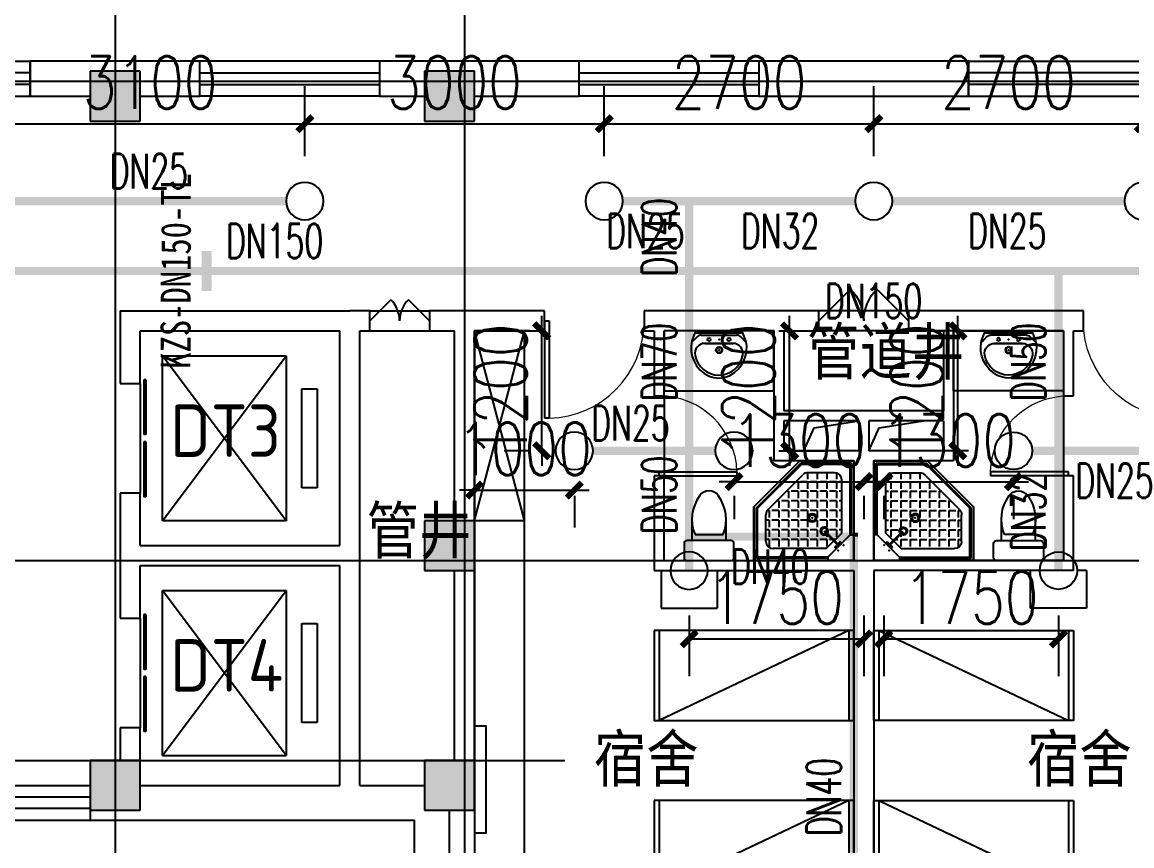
# Model space of a CAD drawing. Extents: x 0 to 2838408, y -923048 to 203859.
# Drawn here: x 2736331 to 2747448, y -684196 to -675950 of the extents above; entities that cross this region are included whole.
import ezdxf
from ezdxf.enums import TextEntityAlignment as Align

# ---------------------------------------------------------------- set-up
doc = ezdxf.new("R2010")
doc.units = 0
doc.header["$LTSCALE"] = 1000
for name, color, linetype in [('A-Fixt', 81, 'Continuous'), ('CLAYER', 7, 'Continuous'), ('COLUMN', 9, 'Continuous'), ('DIM_喷淋', 3, 'Continuous'), ('DOOR_FIRE', 4, 'Continuous'), ('DOTE', 8, 'Continuous'), ('EQUIP_喷头', 7, 'Continuous'), ('EVTR', 2, 'Continuous'), ('PIPE-喷淋', 6, 'Continuous'), ('PUB_HATCH', 8, 'Continuous'), ('PUB_TEXT', 7, 'Continuous'), ('TEXT_喷淋', 7, 'Continuous'), ('TWT_DIM', 3, 'Continuous'), ('WALL', 9, 'Continuous'), ('WINDOW', 4, 'Continuous'), ('XREF', 8, 'Continuous'), ('抗震支吊架', 2, 'Continuous'), ('洁具', 213, 'Continuous'), ('配景', 3, 'Continuous')]:
    doc.layers.add(name, color=color, linetype=linetype)
doc.styles.add('_TCH_DIM_T3', font='SIMPLEX', dxfattribs={"width": 0.75, "bigfont": 'HZTXT'})
doc.styles.add('_TWT_PIPEDN', font='SIMPLEX', dxfattribs={"width": 0.8, "height": 2.3, "bigfont": 'HZTXT'})
doc.styles.add('kzcad', font='', dxfattribs={"width": 0.8})
doc.styles.get("Standard").update_dxf_attribs({"font": 'geniso.shx', "bigfont": 'hztxt.shx'})
doc.styles.get('kzcad').set_extended_font_data('SimSun')
doc.dimstyles.new('_TWT_ARCH&&150', dxfattribs={"dimtxt": 525, "dimasz": 150, "dimexe": 375, "dimexo": 450, "dimgap": 150, "dimtad": 1, "dimdec": 0, "dimzin": 0, "dimdsep": 46, "dimtxsty": '_TCH_DIM_T3', "dimblk": 'ARCHTICK', "dimcen": 0.09, "dimclrt": 7, "dimazin": 2, "dimtfac": 1, "dimtdec": 0, "dimtix": 1, "dimtmove": 2, "dimatfit": 3, "dimfxl": 1, "dimtolj": 1, "dimtzin": 0, "dimarcsym": 0})

# ---------------------------------------------------------------- blocks, each defined once
blk = doc.blocks.new('1F平面-CAD导入_dwg_Drawing4_t3_dwg_$plan$00001613-474159-1F-927810-1F')
at = {"layer": '洁具'}
for p, q in [((-30, 250), (-170, 250)), ((-200, 170), (-430, 170)), ((-260, -140), (-260, 140)), ((-200, -170), (-200, -220)), ((-170, -250), (-30, -250))]:
    blk.add_line(p, q, dxfattribs=at)
for points in [[(-200, 220), (-200, 170), (-200, -170), (-430, -170)], [(0, -220), (0, 220)]]:
    blk.add_lwpolyline(points, dxfattribs=at)
for centre, radius, start, end in [((-170, 220), 30, 90, 180), ((-30, 220), 30, 0, 90), ((-413, -227), 398, 67.4505, 126.6381), ((-590, 0), 110, 123.4509, 236.5491), ((-413, 227), 398, 233.3619, 292.5495), ((-170, -220), 30, 180, 270), ((-30, -220), 30, 270, 0)]:
    blk.add_arc(centre, radius, start, end, dxfattribs=at)
blk = doc.blocks.new('$lvtry$00000169')
at = {"color": 0}
for p, q in [((259, -36), (259, 0)), ((259, -36), (36, -259)), ((259, -24), (976, -24)), ((259, -36), (964, -36)), ((964, -36), (976, -24)), ((964, -36), (964, -525)), ((976, -24), (976, -530)), ((276, -120), (120, -276)), ((144, -151), (291, -298)), ((151, -144), (298, -291)), ((183, -213), (205, -213)), ((220, -213), (243, -213)), ((270, -213), (270, -143)), ((270, -213), (340, -213)), ((276, -120), (808, -120)), ((366, -213), (366, -143)), ((366, -213), (436, -213)), ((462, -213), (462, -143)), ((462, -213), (532, -213)), ((558, -213), (558, -143)), ((558, -213), (628, -213)), ((655, -213), (655, -143)), ((655, -213), (725, -213)), ((751, -213), (751, -143)), ((751, -213), (821, -213)), ((847, -213), (847, -143)), ((847, -213), (880, -213)), ((880, -192), (880, -460)), ((36, -259), (0, -259)), ((24, -259), (24, -976)), ((36, -259), (36, -964)), ((120, -276), (120, -808)), ((120, -309), (147, -309)), ((173, -309), (173, -239)), ((173, -309), (243, -309)), ((270, -263), (270, -239)), ((334, -309), (340, -309)), ((366, -309), (366, -239)), ((366, -309), (436, -309)), ((462, -309), (462, -239)), ((462, -309), (532, -309)), ((558, -309), (558, -239)), ((558, -309), (628, -309)), ((655, -309), (655, -239)), ((655, -309), (725, -309)), ((751, -309), (751, -239)), ((751, -309), (821, -309)), ((847, -309), (847, -239)), ((847, -309), (880, -309)), ((120, -405), (147, -405)), ((173, -405), (173, -335)), ((173, -405), (243, -405)), ((173, -501), (173, -431)), ((270, -405), (270, -335)), ((270, -405), (340, -405)), ((270, -501), (270, -431)), ((366, -405), (366, -335)), ((366, -405), (379, -405)), ((366, -501), (366, -431)), ((462, -405), (462, -335)), ((462, -405), (532, -405)), ((462, -501), (462, -431)), ((558, -405), (558, -335)), ((558, -405), (628, -405)), ((558, -501), (558, -431)), ((655, -405), (655, -335)), ((655, -405), (725, -405)), ((655, -501), (655, -431)), ((751, -405), (751, -335)), ((751, -405), (821, -405)), ((751, -501), (751, -431)), ((847, -405), (847, -335)), ((847, -405), (880, -405)), ((847, -501), (847, -431)), ((120, -501), (147, -501)), ((173, -501), (243, -501)), ((173, -598), (173, -528)), ((270, -501), (340, -501)), ((270, -598), (270, -528)), ((366, -501), (436, -501)), ((366, -598), (366, -528)), ((462, -501), (532, -501)), ((462, -598), (462, -528)), ((859, -511), (511, -859)), ((964, -525), (525, -964)), ((976, -530), (530, -976)), ((558, -501), (628, -501)), ((558, -598), (558, -528)), ((655, -501), (725, -501)), ((655, -598), (655, -528)), ((751, -501), (821, -501)), ((751, -598), (751, -528)), ((847, -501), (867, -501)), ((964, -525), (976, -530)), ((120, -598), (147, -598)), ((173, -598), (243, -598)), ((173, -694), (173, -624)), ((270, -598), (340, -598)), ((270, -694), (270, -624)), ((366, -598), (436, -598)), ((366, -694), (366, -624)), ((462, -598), (532, -598)), ((462, -694), (462, -624)), ((558, -598), (628, -598)), ((558, -694), (558, -624)), ((655, -598), (725, -598)), ((655, -694), (655, -624)), ((751, -598), (773, -598)), ((120, -694), (147, -694)), ((173, -694), (243, -694)), ((173, -790), (173, -720)), ((270, -694), (340, -694)), ((270, -790), (270, -720)), ((366, -694), (436, -694)), ((366, -790), (366, -720)), ((462, -694), (532, -694)), ((462, -790), (462, -720)), ((558, -694), (628, -694)), ((558, -790), (558, -720)), ((655, -694), (676, -694)), ((120, -790), (147, -790)), ((173, -790), (243, -790)), ((173, -878), (173, -816)), ((192, -880), (460, -880)), ((270, -790), (340, -790)), ((270, -880), (270, -816)), ((366, -790), (436, -790)), ((366, -880), (366, -816)), ((462, -790), (532, -790)), ((462, -880), (462, -816)), ((558, -790), (580, -790)), ((36, -964), (24, -976)), ((24, -976), (530, -976)), ((36, -964), (525, -964)), ((525, -964), (530, -976))]:
    blk.add_line(p, q, dxfattribs=at)
blk.add_lwpolyline([(0, 0), (0, -1000), (540, -1000), (1000, -540), (1000, 0)], close=True)
for points in [[(0, 0), (0, -1000)], [(0, 0), (1000, 0)], [(1000, 0), (1000, -540)], [(136, -190), (148, -178), (132, -162), (121, -174)], [(190, -136), (178, -148), (162, -132), (174, -121)], [(1000, -540), (540, -1000)], [(0, -1000), (540, -1000)]]:
    blk.add_lwpolyline(points, close=True, dxfattribs=at)
for radius in [43.8, 31.1]:
    blk.add_circle((416, -428), radius, dxfattribs=at)
for centre, radius, start, end in [((808, -192), 72, 0, 90), ((296, -296), 40.6, 142.583, 128.4197), ((296, -296), 28.6, 145.828, 125.6599), ((808, -460), 72, 315, 0), ((192, -808), 72, 180, 270), ((460, -808), 72, 270, 315)]:
    blk.add_arc(centre, radius, start, end, dxfattribs=at)
for p in [(156, -102, 0), (103, -156, 0), (416, -428, 0)]:
    blk.add_point(p, dxfattribs=at)
blk = doc.blocks.new('$lvtry$00000178')
at = {"color": 0}
for p, q in [((-238, 0), (238, 0)), ((-214, -36), (-272, -91)), ((-180, -23), (180, -23)), ((-142, -105), (140, -105)), ((140, -105), (-142, -105)), ((216, -37), (268, -91))]:
    blk.add_line(p, q, dxfattribs=at)
blk.add_lwpolyline([(-104, -430, 0.224698), (110, -425, 0.348046), (269, -79), (239, 0), (-241, 0), (-271, -79, 0.356844)], format="xyb", close=True, dxfattribs=at)
for centre, radius in [((-100, -65), 16.3), ((100, -65), 16.3), ((1, -172), 31.6)]:
    blk.add_circle(centre, radius, dxfattribs=at)
at = {"color": 0, "lineweight": 13}
blk.add_circle((1, -172), 23, dxfattribs=at)
at = {"color": 0}
for centre, radius, start, end in [((-142, -205), 100, 90, 190.5602), ((-180, -73), 50, 90, 133.181), ((140, -205), 100, 349.4398, 90), ((180, -73), 50, 44.5607, 90), ((-1, -179), 243, 190.5602, 349.4398)]:
    blk.add_arc(centre, radius, start, end, dxfattribs=at)
for p in [(0, -65), (1, -172)]:
    blk.add_point(p, dxfattribs=at)
blk = doc.blocks.new('A$C70365C93')
at = {"layer": '洁具'}
blk.add_lwpolyline([(-1900, 2300), (-1900, 1700), (-800, 1700), (-800, 2300)], close=True, dxfattribs=at)
blk.add_blockref('$lvtry$00000178', (-1350, 2280), dxfattribs=at)
at = {"layer": '洁具', "rotation": 180}
blk.add_blockref('$lvtry$00000169', (0, 0), dxfattribs=at)
at = {"layer": '洁具', "extrusion": (0, 0, -1), "xscale": -1, "zscale": -1, "rotation": 90}
blk.add_blockref('1F平面-CAD导入_dwg_Drawing4_t3_dwg_$plan$00001613-474159-1F-927810-1F', (1450, 0), dxfattribs=at)
blk = doc.blocks.new('单人床')
at = {"layer": 'A-Fixt'}
for p, q in [((47774, 13973), (48674, 13973)), ((47774, 12073), (48674, 13973)), ((47774, 12073), (48674, 12073))]:
    blk.add_line(p, q, dxfattribs=at)
blk.add_lwpolyline([(47774, 14023), (48674, 14023), (48674, 12023), (47774, 12023), (47774, 14023)], dxfattribs=at)
blk = doc.blocks.new('CH_AP01')
for p, q in [((-311, 17), (-275, 0)), ((-275, 0), (275, 0)), ((275, 0), (311, 17))]:
    blk.add_line(p, q)
for centre, radius, start, end in [((-307, 555), 37.8, 100.1859, 202.8359), ((0, -579), 1213, 74.7104, 105.2896), ((0, -579), 1173, 75.0287, 104.9713), ((0, -1278), 1857, 80.611, 99.389), ((307, 555), 37.8, 337.1641, 79.8141), ((-1658, 202), 1360, 352.1659, 14.4283), ((-824, 250), 563, 335.5038, 31.0903), ((-824, 250), 603, 335.5038, 30.2691), ((0, -579), 1093, 75.8767, 104.1233), ((824, 250), 603, 149.7309, 204.4962), ((824, 250), 563, 148.9097, 204.4962), ((1658, 202), 1360, 165.5717, 187.8341)]:
    blk.add_arc(centre, radius, start, end)
blk = doc.blocks.new('A$C61295E98')
at = {"color": 3}
for p, q in [((544, 598), (0, 598)), ((0, 598), (0, 0)), ((161, 598), (161, 0)), ((170, 0), (170, 598)), ((603, 572), (603, 26)), ((624, 518), (624, 80)), ((544, 0), (0, 0))]:
    blk.add_line(p, q, dxfattribs=at)
for points in [[(82, 540), (75, 540), (75, 577), (82, 577)], [(82, 453), (75, 453), (75, 490), (82, 490)], [(82, 353), (75, 353), (75, 389), (82, 389)]]:
    blk.add_lwpolyline(points, close=True, dxfattribs=at)
for centre in [(74, 250), (74, 164), (74, 71)]:
    blk.add_circle(centre, 15.7, dxfattribs=at)
for centre, start, end in [((544, 518), 360, 90), ((544, 80), 270, 0)]:
    blk.add_arc(centre, 80, start, end, dxfattribs=at)
blk = doc.blocks.new('宿舍')
at = {"layer": 'A-Fixt'}
for p, q in [((47854, 13802), (48354, 15702)), ((48354, 13802), (47854, 15702)), ((47854, 13802), (48354, 13802))]:
    blk.add_line(p, q, dxfattribs=at)
for points in [[(47854, 8602), (48354, 8602), (48354, 15702), (47854, 15702)], [(47854, 10676), (47970, 10676), (47970, 11743), (47854, 11743)]]:
    blk.add_lwpolyline(points, close=True, dxfattribs=at)
at = {"xscale": -1, "rotation": 90}
for p in [(63677, 60475), (63677, 58775)]:
    blk.add_blockref('单人床', p, dxfattribs=at)
at = {"layer": 'A-Fixt', "xscale": -1, "rotation": 180}
for p in [(50002, 9140), (51117, 9140)]:
    blk.add_blockref('CH_AP01', p, dxfattribs=at)
at = {"layer": '配景', "color": 252}
blk.add_blockref('A$C61295E98', (47854, 7097), dxfattribs=at)
blk = doc.blocks.new('$WINLIB2D$00000001')
at = {"color": 0}
for points in [[(-0.5, 0.5), (-0.5, -0.5)], [(-0.5, 0.5), (0.5, 0.5)], [(0.5, -0.5), (0.5, 0.5)], [(0.5, 0.1667), (-0.5, 0.1667)], [(0.5, -0.1667), (-0.5, -0.1667)], [(-0.5, -0.5), (0.5, -0.5)]]:
    blk.add_lwpolyline(points, dxfattribs=at)
blk = doc.blocks.new('$DorLib2D$00000116')
at = {"color": 0}
for p, q in [((-0.5, 0), (-0.146, 0.354)), ((0.5, 0), (0.146, 0.354))]:
    blk.add_line(p, q, dxfattribs=at)
for centre, start, end in [((-0.5, 0), 0, 45), ((0.5, 0), 135, 180)]:
    blk.add_arc(centre, 0.5, start, end, dxfattribs=at)
blk = doc.blocks.new('$DORLIB2D$00000127')
at = {"color": 0}
for points in [[(-0.533, 0.795), (-0.533, 0.69)], [(-0.033, 0.795), (-0.533, 0.795)], [(-0.033, 0.795), (-0.033, 0.69)], [(0.533, 0.795), (0.033, 0.795)], [(0.033, 0.795), (0.033, 0.69)], [(0.533, 0.795), (0.533, 0.69)], [(-0.033, 0.69), (-0.533, 0.69)], [(0.533, 0.69), (0.033, 0.69)], [(0.5, 0.5), (-0.5, 0.5)]]:
    blk.add_lwpolyline(points, dxfattribs=at)
blk = doc.blocks.new('$DorLib2D$00000001')
for p, q in [((0.45, 0.975), (0.5, 0.975)), ((0.45, 0), (0.45, 0.975)), ((0.5, 0), (0.5, 0.975)), ((0.5, 0), (0.45, 0))]:
    blk.add_line(p, q)
at = {"lineweight": 13}
blk.add_arc((0.475, 0), 0.975, 91.4693, 180, dxfattribs=at)
blk = doc.blocks.new('4F1')
at = {"layer": 'PUB_HATCH'}
for points in [[(2401466.7, -676441.3), (2400966.7, -676441.3), (2400966.7, -676941.3), (2401466.7, -676941.3)], [(2404816.7, -676441.3), (2404316.7, -676441.3), (2404316.7, -676941.3), (2404816.7, -676941.3)], [(2404816.7, -680941.3), (2404316.7, -680941.3), (2404316.7, -681441.3), (2404816.7, -681441.3)], [(2401466.7, -683341.3), (2400966.7, -683341.3), (2400966.7, -683841.3), (2401466.7, -683841.3)], [(2404816.7, -683341.3), (2404316.7, -683341.3), (2404316.7, -683841.3), (2404816.7, -683841.3)]]:
    blk.add_hatch(color=256, dxfattribs=at).paths.add_polyline_path(points)
for points in [[(2408116.7, -680241.3), (2408220.3, -680011), (2408666.7, -679941.3)], [(2408766.7, -680241.3), (2408870.3, -680011), (2409316.7, -679941.3)]]:
    blk.add_lwpolyline(points)
at = {"layer": 'COLUMN'}
for p, q in [((2401466.7, -676441.3), (2400966.7, -676441.3)), ((2400966.7, -676441.3), (2400966.7, -676941.3)), ((2401466.7, -676941.3), (2401466.7, -676441.3)), ((2404816.7, -676441.3), (2404316.7, -676441.3)), ((2404316.7, -676441.3), (2404316.7, -676941.3)), ((2404816.7, -676941.3), (2404816.7, -676441.3)), ((2400966.7, -676941.3), (2401466.7, -676941.3)), ((2404316.7, -676941.3), (2404816.7, -676941.3)), ((2404816.7, -680941.3), (2404316.7, -680941.3)), ((2404316.7, -680941.3), (2404316.7, -681441.3)), ((2404816.7, -681441.3), (2404816.7, -680941.3)), ((2404316.7, -681441.3), (2404816.7, -681441.3)), ((2401466.7, -683341.3), (2400966.7, -683341.3)), ((2400966.7, -683341.3), (2400966.7, -683841.3)), ((2401466.7, -683841.3), (2401466.7, -683341.3)), ((2404816.7, -683341.3), (2404316.7, -683341.3)), ((2404316.7, -683341.3), (2404316.7, -683841.3)), ((2404816.7, -683841.3), (2404816.7, -683341.3)), ((2400966.7, -683841.3), (2401466.7, -683841.3)), ((2404316.7, -683841.3), (2404816.7, -683841.3))]:
    blk.add_line(p, q, dxfattribs=at)
at = {"layer": 'DOOR_FIRE'}
for p, q in [((2403766.7, -678841.3), (2404366.7, -678841.3)), ((2409166.7, -678841.3), (2408266.7, -678841.3)), ((2403766.7, -679041.3), (2404366.7, -679041.3)), ((2409166.7, -679041.3), (2408266.7, -679041.3))]:
    blk.add_line(p, q, dxfattribs=at)
at = {"layer": 'DOTE'}
for p, q in [((2401216.7, -606941.3), (2401216.7, -690141.3)), ((2404716.7, -606941.3), (2404716.7, -690141.3)), ((2343216.7, -676541.3), (2453916.7, -676541.3)), ((2343216.7, -681341.3), (2453916.7, -681341.3)), ((2392758.5, -683341.3), (2405723.1, -683341.3))]:
    blk.add_line(p, q, dxfattribs=at)
at = {"layer": 'EVTR'}
for p, q in [((2401691.7, -680941.3), (2401691.7, -679291.3)), ((2401691.7, -679291.3), (2402931.7, -679291.3)), ((2402931.7, -680941.3), (2401691.7, -679291.3)), ((2401691.7, -680941.3), (2402931.7, -679291.3)), ((2402931.7, -679291.3), (2402931.7, -680941.3)), ((2403086.7, -680611.3), (2403086.7, -679621.3)), ((2403086.7, -679621.3), (2403241.7, -679621.3)), ((2403241.7, -679621.3), (2403241.7, -680611.3)), ((2403241.7, -680611.3), (2403086.7, -680611.3)), ((2402931.7, -680941.3), (2401691.7, -680941.3)), ((2401691.7, -683291.3), (2401691.7, -681641.3)), ((2401691.7, -681641.3), (2402931.7, -681641.3)), ((2402931.7, -683291.3), (2401691.7, -681641.3)), ((2401691.7, -683291.3), (2402931.7, -681641.3)), ((2402931.7, -681641.3), (2402931.7, -683291.3)), ((2403086.7, -682961.3), (2403086.7, -681971.3)), ((2403086.7, -681971.3), (2403241.7, -681971.3)), ((2403241.7, -681971.3), (2403241.7, -682961.3)), ((2403241.7, -682961.3), (2403086.7, -682961.3)), ((2401691.7, -683291.3), (2402931.7, -683291.3))]:
    blk.add_line(p, q, dxfattribs=at)
at = {"layer": 'WALL'}
for p, q in [((2401216.7, -676341.3), (2400366.7, -676341.3)), ((2400366.7, -676341.3), (2400366.7, -676691.3)), ((2402066.7, -676341.3), (2401216.7, -676341.3)), ((2402066.7, -676691.3), (2402066.7, -676341.3)), ((2404566.7, -676341.3), (2403866.7, -676341.3)), ((2403866.7, -676341.3), (2403866.7, -676691.3)), ((2405866.7, -676341.3), (2404566.7, -676341.3)), ((2405866.7, -676691.3), (2405866.7, -676341.3)), ((2409766.7, -676341.3), (2407666.7, -676341.3)), ((2407666.7, -676341.3), (2407666.7, -676691.3)), ((2409766.7, -676691.3), (2409766.7, -676341.3)), ((2400366.7, -676691.3), (2400966.7, -676691.3)), ((2401466.7, -676691.3), (2402066.7, -676691.3)), ((2403866.7, -676691.3), (2404316.7, -676691.3)), ((2404816.7, -676691.3), (2405866.7, -676691.3)), ((2407666.7, -676691.3), (2409766.7, -676691.3)), ((2401266.7, -678841.3), (2401266.7, -679566.3)), ((2401266.7, -678841.3), (2403566.7, -678841.3)), ((2403766.7, -678841.3), (2403566.7, -678841.3)), ((2403766.7, -679041.3), (2403766.7, -678841.3)), ((2404716.7, -678841.3), (2404366.7, -678841.3)), ((2404366.7, -678841.3), (2404366.7, -679041.3)), ((2405516.7, -678841.3), (2404716.7, -678841.3)), ((2405516.7, -679041.3), (2405516.7, -678841.3)), ((2406616.7, -678841.3), (2406516.7, -678841.3)), ((2406516.7, -678841.3), (2406516.7, -679041.3)), ((2407816.7, -678841.3), (2406616.7, -678841.3)), ((2408266.7, -678841.3), (2407816.7, -678841.3)), ((2408266.7, -679041.3), (2408266.7, -678841.3)), ((2409616.7, -678841.3), (2409166.7, -678841.3)), ((2409166.7, -678841.3), (2409166.7, -679041.3)), ((2410816.7, -678841.3), (2409616.7, -678841.3)), ((2410916.7, -678841.3), (2410816.7, -678841.3)), ((2410916.7, -679041.3), (2410916.7, -678841.3)), ((2401466.7, -679566.3), (2401466.7, -679041.3)), ((2401466.7, -679041.3), (2403466.7, -679041.3)), ((2403466.7, -681191.3), (2403466.7, -679041.3)), ((2403666.7, -679041.3), (2403766.7, -679041.3)), ((2403666.7, -681291.3), (2403666.7, -679041.3)), ((2404366.7, -679041.3), (2404616.7, -679041.3)), ((2404616.7, -680941.3), (2404616.7, -679041.3)), ((2404816.7, -680941.3), (2404816.7, -679041.3)), ((2404816.7, -679041.3), (2405516.7, -679041.3)), ((2406516.7, -679041.3), (2406616.7, -679041.3)), ((2406616.7, -679041.3), (2406616.7, -679691.3)), ((2407816.7, -679041.3), (2406716.7, -679041.3)), ((2406716.7, -679691.3), (2406716.7, -679041.3)), ((2407816.7, -679041.3), (2407816.7, -679841.3)), ((2407916.7, -679041.3), (2408266.7, -679041.3)), ((2407916.7, -679041.3), (2407916.7, -679841.3)), ((2409166.7, -679041.3), (2409516.7, -679041.3)), ((2409516.7, -679041.3), (2409516.7, -679841.3)), ((2410716.7, -679041.3), (2409616.7, -679041.3)), ((2409616.7, -679041.3), (2409616.7, -679841.3)), ((2410716.7, -679041.3), (2410716.7, -679691.3)), ((2410816.7, -679691.3), (2410816.7, -679041.3)), ((2410816.7, -679041.3), (2410916.7, -679041.3)), ((2401266.7, -679566.3), (2401466.7, -679566.3)), ((2406616.7, -679691.3), (2406716.7, -679691.3)), ((2410716.7, -679691.3), (2410816.7, -679691.3)), ((2407816.7, -679841.3), (2407816.7, -680341.3)), ((2408716.7, -679841.3), (2407916.7, -679841.3)), ((2409516.7, -679841.3), (2408716.7, -679841.3)), ((2409616.7, -679841.3), (2409616.7, -680341.3)), ((2408666.7, -679941.3), (2407916.7, -679941.3)), ((2407916.7, -679941.3), (2407916.7, -680241.3)), ((2408666.7, -679941.3), (2408666.7, -680241.3)), ((2409516.7, -679941.3), (2408766.7, -679941.3)), ((2408766.7, -679941.3), (2408766.7, -680241.3)), ((2409516.7, -679941.3), (2409516.7, -680241.3)), ((2408616.7, -680341.3), (2407816.7, -680341.3)), ((2408666.7, -680241.3), (2407916.7, -680241.3)), ((2408616.7, -680341.3), (2408616.7, -681341.3)), ((2409516.7, -680241.3), (2408766.7, -680241.3)), ((2408816.7, -680341.3), (2408816.7, -681341.3)), ((2409616.7, -680341.3), (2408816.7, -680341.3)), ((2406716.7, -680491.3), (2406616.7, -680491.3)), ((2406616.7, -680491.3), (2406616.7, -681441.3)), ((2406716.7, -681341.3), (2406716.7, -680491.3)), ((2410816.7, -680491.3), (2410716.7, -680491.3)), ((2410716.7, -680491.3), (2410716.7, -681341.3)), ((2410816.7, -681441.3), (2410816.7, -680491.3)), ((2401466.7, -680666.3), (2401266.7, -680666.3)), ((2401266.7, -680666.3), (2401266.7, -681291.3)), ((2401466.7, -681191.3), (2401466.7, -680666.3)), ((2401466.7, -681191.3), (2403466.7, -681191.3)), ((2401266.7, -681291.3), (2401266.7, -681916.3)), ((2403666.7, -683591.3), (2403666.7, -681291.3)), ((2406716.7, -681341.3), (2408616.7, -681341.3)), ((2410716.7, -681341.3), (2408816.7, -681341.3)), ((2401466.7, -681391.3), (2403466.7, -681391.3)), ((2401466.7, -681916.3), (2401466.7, -681391.3)), ((2403466.7, -683591.3), (2403466.7, -681391.3)), ((2404616.7, -683341.3), (2404616.7, -681441.3)), ((2404816.7, -683341.3), (2404816.7, -681441.3)), ((2406616.7, -681441.3), (2408616.7, -681441.3)), ((2408616.7, -681441.3), (2408616.7, -686391.3)), ((2410816.7, -681441.3), (2408816.7, -681441.3)), ((2408816.7, -681441.3), (2408816.7, -686391.3)), ((2401266.7, -681916.3), (2401466.7, -681916.3)), ((2401466.7, -683016.3), (2401266.7, -683016.3)), ((2401266.7, -683016.3), (2401266.7, -683341.3)), ((2401466.7, -683341.3), (2401466.7, -683016.3)), ((2401466.7, -683591.3), (2403466.7, -683591.3)), ((2403666.7, -683591.3), (2404316.7, -683591.3)), ((2400966.7, -683841.3), (2400966.7, -683941.3)), ((2404566.7, -686391.3), (2404566.7, -683841.3)), ((2400966.7, -683941.3), (2401216.7, -683941.3)), ((2401216.7, -683941.3), (2403566.7, -683941.3)), ((2403566.7, -683941.3), (2404216.7, -683941.3)), ((2404216.7, -686391.3), (2404216.7, -683941.3))]:
    blk.add_line(p, q, dxfattribs=at)
at = {"layer": 'WINDOW'}
for p, q in [((2406716.7, -679691.3), (2406716.7, -680491.3)), ((2410716.7, -679691.3), (2410716.7, -680491.3))]:
    blk.add_line(p, q, dxfattribs=at)
for name, p in [('宿舍', (2356962.9, -694743)), ('A$C70365C93', (2408616.7, -681341.3))]:
    blk.add_blockref(name, p)
at = {"xscale": -1, "rotation": 359.9999999999999}
for name, p in [('A$C70365C93', (2408816.7, -681341.3)), ('宿舍', (2460470.6, -694743))]:
    blk.add_blockref(name, p, dxfattribs=at)
at = {"layer": 'DOOR_FIRE', "xscale": 900, "yscale": -900, "zscale": 200, "rotation": 179.9999999994664}
blk.add_blockref('$DorLib2D$00000116', (2408716.7, -678941.3), dxfattribs=at)
at = {"layer": 'DOOR_FIRE', "xscale": 600, "yscale": 600, "zscale": 200}
blk.add_blockref('$DorLib2D$00000116', (2404066.7, -678941.3), dxfattribs=at)
at = {"layer": 'WINDOW'}
for name, p, xscale, yscale, zscale in [('$WINLIB2D$00000001', (2399466.7, -676516.3), 1800, 350, 1800), ('$WINLIB2D$00000001', (2402966.7, -676516.3), -1800, 350, -1800), ('$WINLIB2D$00000001', (2406766.7, -676516.3), -1800, 350, -1800), ('$WINLIB2D$00000001', (2410666.7, -676516.3), 1800, 350, 1800), ('$DorLib2D$00000001', (2406016.7, -678941.3), -1000, -1000, -1000), ('$DorLib2D$00000001', (2411416.7, -678941.3), 1000, -1000, 1000), ('$WINLIB2D$00000001', (2397479.2, -683766.3), 6975, -350, 6975)]:
    blk.add_blockref(name, p, dxfattribs=dict(at, xscale=xscale, yscale=yscale, zscale=zscale))
for name, p, xscale, yscale, zscale, rotation in [('$DORLIB2D$00000127', (2401366.7, -680116.3), 1100, -200, 1100, 90), ('$DorLib2D$00000001', (2406666.7, -680091.3), 800, 800, 800, 269.9999999994664), ('$DorLib2D$00000001', (2410766.7, -680091.3), 800, -800, 800, 269.9999999994664), ('$DORLIB2D$00000127', (2401366.7, -682466.3), 1100, -200, 1100, 90)]:
    blk.add_blockref(name, p, dxfattribs=dict(at, xscale=xscale, yscale=yscale, zscale=zscale, rotation=rotation))
at = {"layer": 'CLAYER'}
for s, p in [('管道井', (2408149.1, -679528.3)), ('管井', (2403736.7, -681319.4))]:
    blk.add_text(s, height=525, dxfattribs=at).set_placement(p)
at = {"layer": 'PUB_TEXT'}
for s, p in [('DT3', (2401767.8, -680302.4)), ('DT4', (2401767.8, -682652.4)), ('宿舍', (2406011.9, -683605.1)), ('宿舍', (2410351.3, -683605.1))]:
    blk.add_text(s, height=525, dxfattribs=at).set_placement(p)
blk = doc.blocks.new('_ArchTick')
at = {"color": 0, "linetype": 'ByBlock', "const_width": 0.4}
blk.add_lwpolyline([(-0.5, -0.5), (0.5, 0.5)], dxfattribs=at)
blk = doc.blocks.new('*D2671')
at = {"layer": 'Defpoints', "color": 0, "linetype": 'ByBlock', "transparency": 16777216}
for p in [(2744963, -680241), (2746263, -680241), (2746263, -680551)]:
    blk.add_point(p, dxfattribs=at)
at = {"layer": 'TWT_DIM', "color": 0, "linetype": 'ByBlock', "lineweight": -2, "transparency": 16777216}
for p, q in [((2744963, -680551), (2744813, -680551)), ((2744963, -680551), (2746263, -680551)), ((2746263, -680551), (2746413, -680551)), ((2744963, -680691), (2744963, -680926)), ((2746263, -680691), (2746263, -680926))]:
    blk.add_line(p, q, dxfattribs=at)
at = {"layer": 'TWT_DIM', "color": 0, "linetype": 'ByBlock', "lineweight": -2, "transparency": 16777216, "xscale": 150, "yscale": 150, "zscale": 150}
blk.add_blockref('_ArchTick', (2744963, -680551), dxfattribs=at)
at = {"layer": 'TWT_DIM', "color": 0, "linetype": 'ByBlock', "lineweight": -2, "transparency": 16777216, "xscale": 150, "yscale": 150, "zscale": 150, "rotation": 180}
blk.add_blockref('_ArchTick', (2746263, -680551), dxfattribs=at)
at = {"layer": 'TWT_DIM', "color": 7, "linetype": 'ByBlock', "transparency": 16777216, "insert": (2745613, -680139), "char_height": 525, "attachment_point": 5, "style": '_TCH_DIM_T3'}
blk.add_mtext('\\A1;1300', dxfattribs=at)
blk = doc.blocks.new('*D2672')
at = {"layer": 'Defpoints', "color": 0, "linetype": 'ByBlock', "transparency": 16777216}
for p in [(2743463, -680241), (2744763, -680241), (2744763, -680551)]:
    blk.add_point(p, dxfattribs=at)
at = {"layer": 'TWT_DIM', "color": 0, "linetype": 'ByBlock', "lineweight": -2, "transparency": 16777216}
for p, q in [((2743463, -680551), (2743313, -680551)), ((2743463, -680551), (2744763, -680551)), ((2744763, -680551), (2744913, -680551)), ((2743463, -680691), (2743463, -680926)), ((2744763, -680691), (2744763, -680926))]:
    blk.add_line(p, q, dxfattribs=at)
at = {"layer": 'TWT_DIM', "color": 0, "linetype": 'ByBlock', "lineweight": -2, "transparency": 16777216, "xscale": 150, "yscale": 150, "zscale": 150}
blk.add_blockref('_ArchTick', (2743463, -680551), dxfattribs=at)
at = {"layer": 'TWT_DIM', "color": 0, "linetype": 'ByBlock', "lineweight": -2, "transparency": 16777216, "xscale": 150, "yscale": 150, "zscale": 150, "rotation": 180}
blk.add_blockref('_ArchTick', (2744763, -680551), dxfattribs=at)
at = {"layer": 'TWT_DIM', "color": 7, "linetype": 'ByBlock', "transparency": 16777216, "insert": (2744113, -680139), "char_height": 525, "attachment_point": 5, "style": '_TCH_DIM_T3'}
blk.add_mtext('\\A1;1300', dxfattribs=at)
blk = doc.blocks.new('*D2675')
at = {"layer": 'Defpoints', "color": 0, "linetype": 'ByBlock', "transparency": 16777216}
for p in [(2744963, -681441), (2746713, -681441), (2746713, -682124)]:
    blk.add_point(p, dxfattribs=at)
at = {"layer": 'TWT_DIM', "color": 0, "linetype": 'ByBlock', "lineweight": -2, "transparency": 16777216}
for p, q in [((2744963, -681891), (2744963, -682499)), ((2746713, -681891), (2746713, -682499)), ((2744963, -682124), (2746713, -682124))]:
    blk.add_line(p, q, dxfattribs=at)
at = {"layer": 'TWT_DIM', "color": 0, "linetype": 'ByBlock', "lineweight": -2, "transparency": 16777216, "xscale": 150, "yscale": 150, "zscale": 150, "rotation": 180}
blk.add_blockref('_ArchTick', (2744963, -682124), dxfattribs=at)
at = {"layer": 'TWT_DIM', "color": 0, "linetype": 'ByBlock', "lineweight": -2, "transparency": 16777216, "xscale": 150, "yscale": 150, "zscale": 150}
blk.add_blockref('_ArchTick', (2746713, -682124), dxfattribs=at)
at = {"layer": 'TWT_DIM', "color": 7, "linetype": 'ByBlock', "transparency": 16777216, "insert": (2745838, -681711), "char_height": 525, "attachment_point": 5, "style": '_TCH_DIM_T3'}
blk.add_mtext('\\A1;1750', dxfattribs=at)
blk = doc.blocks.new('*D2677')
at = {"layer": 'Defpoints', "color": 0, "linetype": 'ByBlock', "transparency": 16777216}
for p in [(2745705, -679041), (2746263, -679041), (2746263, -680241)]:
    blk.add_point(p, dxfattribs=at)
at = {"layer": 'TWT_DIM', "color": 0, "linetype": 'ByBlock', "lineweight": -2, "transparency": 16777216}
for p, q in [((2745705, -679041), (2745705, -678891)), ((2745813, -679041), (2745330, -679041)), ((2745705, -680241), (2745705, -679041)), ((2745813, -680241), (2745330, -680241)), ((2745705, -680241), (2745705, -680391))]:
    blk.add_line(p, q, dxfattribs=at)
at = {"layer": 'TWT_DIM', "color": 0, "linetype": 'ByBlock', "lineweight": -2, "transparency": 16777216, "xscale": 150, "yscale": 150, "zscale": 150}
for p, rotation in [((2745705, -679041), 270), ((2745705, -680241), 90)]:
    blk.add_blockref('_ArchTick', p, dxfattribs=dict(at, rotation=rotation))
at = {"layer": 'TWT_DIM', "color": 7, "linetype": 'ByBlock', "transparency": 16777216, "insert": (2745292, -679641), "char_height": 525, "attachment_point": 5, "rotation": 90, "style": '_TCH_DIM_T3'}
blk.add_mtext('\\A1;1200', dxfattribs=at)
blk = doc.blocks.new('*D2679')
at = {"layer": 'Defpoints', "color": 0, "linetype": 'ByBlock', "transparency": 16777216}
for p in [(2743013, -681441), (2744763, -681441), (2744763, -682124)]:
    blk.add_point(p, dxfattribs=at)
at = {"layer": 'TWT_DIM', "color": 0, "linetype": 'ByBlock', "lineweight": -2, "transparency": 16777216}
for p, q in [((2743013, -681891), (2743013, -682499)), ((2744763, -681891), (2744763, -682499)), ((2743013, -682124), (2744763, -682124))]:
    blk.add_line(p, q, dxfattribs=at)
at = {"layer": 'TWT_DIM', "color": 0, "linetype": 'ByBlock', "lineweight": -2, "transparency": 16777216, "xscale": 150, "yscale": 150, "zscale": 150, "rotation": 180}
blk.add_blockref('_ArchTick', (2743013, -682124), dxfattribs=at)
at = {"layer": 'TWT_DIM', "color": 0, "linetype": 'ByBlock', "lineweight": -2, "transparency": 16777216, "xscale": 150, "yscale": 150, "zscale": 150}
blk.add_blockref('_ArchTick', (2744763, -682124), dxfattribs=at)
at = {"layer": 'TWT_DIM', "color": 7, "linetype": 'ByBlock', "transparency": 16777216, "insert": (2743888, -681711), "char_height": 525, "attachment_point": 5, "style": '_TCH_DIM_T3'}
blk.add_mtext('\\A1;1750', dxfattribs=at)
blk = doc.blocks.new('*D2680')
at = {"layer": 'Defpoints', "color": 0, "linetype": 'ByBlock', "transparency": 16777216}
for p in [(2740863, -680241), (2741863, -680241), (2741863, -680635)]:
    blk.add_point(p, dxfattribs=at)
at = {"layer": 'TWT_DIM', "color": 0, "linetype": 'ByBlock', "lineweight": -2, "transparency": 16777216}
for p, q in [((2740863, -680635), (2740713, -680635)), ((2740863, -680635), (2741863, -680635)), ((2741863, -680635), (2742013, -680635)), ((2740863, -680691), (2740863, -681010)), ((2741863, -680691), (2741863, -681010))]:
    blk.add_line(p, q, dxfattribs=at)
at = {"layer": 'TWT_DIM', "color": 0, "linetype": 'ByBlock', "lineweight": -2, "transparency": 16777216, "xscale": 150, "yscale": 150, "zscale": 150}
blk.add_blockref('_ArchTick', (2740863, -680635), dxfattribs=at)
at = {"layer": 'TWT_DIM', "color": 0, "linetype": 'ByBlock', "lineweight": -2, "transparency": 16777216, "xscale": 150, "yscale": 150, "zscale": 150, "rotation": 180}
blk.add_blockref('_ArchTick', (2741863, -680635), dxfattribs=at)
at = {"layer": 'TWT_DIM', "color": 7, "linetype": 'ByBlock', "transparency": 16777216, "insert": (2741363, -680222), "char_height": 525, "attachment_point": 5, "style": '_TCH_DIM_T3'}
blk.add_mtext('\\A1;1000', dxfattribs=at)
blk = doc.blocks.new('*D2681')
at = {"layer": 'Defpoints', "color": 0, "linetype": 'ByBlock', "transparency": 16777216}
for p in [(2743463, -679041), (2744020, -679041), (2743463, -680241)]:
    blk.add_point(p, dxfattribs=at)
at = {"layer": 'TWT_DIM', "color": 0, "linetype": 'ByBlock', "lineweight": -2, "transparency": 16777216}
for p, q in [((2744020, -679041), (2744020, -678891)), ((2743913, -679041), (2744395, -679041)), ((2744020, -680241), (2744020, -679041)), ((2743913, -680241), (2744395, -680241)), ((2744020, -680241), (2744020, -680391))]:
    blk.add_line(p, q, dxfattribs=at)
at = {"layer": 'TWT_DIM', "color": 0, "linetype": 'ByBlock', "lineweight": -2, "transparency": 16777216, "xscale": 150, "yscale": 150, "zscale": 150}
for p, rotation in [((2744020, -679041), 270), ((2744020, -680241), 90)]:
    blk.add_blockref('_ArchTick', p, dxfattribs=dict(at, rotation=rotation))
at = {"layer": 'TWT_DIM', "color": 7, "linetype": 'ByBlock', "transparency": 16777216, "insert": (2743608, -679641), "char_height": 525, "attachment_point": 5, "rotation": 90, "style": '_TCH_DIM_T3'}
blk.add_mtext('\\A1;1200', dxfattribs=at)
blk = doc.blocks.new('*D2682')
at = {"layer": 'Defpoints', "color": 0, "linetype": 'ByBlock', "transparency": 16777216}
for p in [(2741536, -679041), (2741863, -679041), (2741863, -680241)]:
    blk.add_point(p, dxfattribs=at)
at = {"layer": 'TWT_DIM', "color": 0, "linetype": 'ByBlock', "lineweight": -2, "transparency": 16777216}
for p, q in [((2741536, -679041), (2741536, -678891)), ((2741413, -679041), (2741161, -679041)), ((2741536, -680241), (2741536, -679041)), ((2741413, -680241), (2741161, -680241)), ((2741536, -680241), (2741536, -680391))]:
    blk.add_line(p, q, dxfattribs=at)
at = {"layer": 'TWT_DIM', "color": 0, "linetype": 'ByBlock', "lineweight": -2, "transparency": 16777216, "xscale": 150, "yscale": 150, "zscale": 150}
for p, rotation in [((2741536, -679041), 270), ((2741536, -680241), 90)]:
    blk.add_blockref('_ArchTick', p, dxfattribs=dict(at, rotation=rotation))
at = {"layer": 'TWT_DIM', "color": 7, "linetype": 'ByBlock', "transparency": 16777216, "insert": (2741124, -679641), "char_height": 525, "attachment_point": 5, "rotation": 90, "style": '_TCH_DIM_T3'}
blk.add_mtext('\\A1;1200', dxfattribs=at)
blk = doc.blocks.new('*D3170')
at = {"layer": 'Defpoints', "color": 0, "linetype": 'ByBlock', "transparency": 16777216}
for p in [(2747563, -676967), (2744863, -677741), (2747563, -677741)]:
    blk.add_point(p, dxfattribs=at)
at = {"layer": 'DIM_喷淋', "color": 0, "linetype": 'ByBlock', "lineweight": -2, "transparency": 16777216}
for p, q in [((2744863, -677291), (2744863, -676592)), ((2747563, -677291), (2747563, -676592)), ((2744863, -676967), (2747563, -676967))]:
    blk.add_line(p, q, dxfattribs=at)
at = {"layer": 'DIM_喷淋', "color": 0, "linetype": 'ByBlock', "lineweight": -2, "transparency": 16777216, "xscale": 150, "yscale": 150, "zscale": 150, "rotation": 180}
blk.add_blockref('_ArchTick', (2744863, -676967), dxfattribs=at)
at = {"layer": 'DIM_喷淋', "color": 0, "linetype": 'ByBlock', "lineweight": -2, "transparency": 16777216, "xscale": 150, "yscale": 150, "zscale": 150}
blk.add_blockref('_ArchTick', (2747563, -676967), dxfattribs=at)
at = {"layer": 'DIM_喷淋', "color": 7, "linetype": 'ByBlock', "transparency": 16777216, "insert": (2746213, -676554), "char_height": 525, "attachment_point": 5, "style": '_TCH_DIM_T3'}
blk.add_mtext('\\A1;2700', dxfattribs=at)
blk = doc.blocks.new('*D3171')
at = {"layer": 'Defpoints', "color": 0, "linetype": 'ByBlock', "transparency": 16777216}
for p in [(2744863, -676967), (2742163, -677741), (2744863, -677741)]:
    blk.add_point(p, dxfattribs=at)
at = {"layer": 'DIM_喷淋', "color": 0, "linetype": 'ByBlock', "lineweight": -2, "transparency": 16777216}
for p, q in [((2742163, -677291), (2742163, -676592)), ((2744863, -677291), (2744863, -676592)), ((2742163, -676967), (2744863, -676967))]:
    blk.add_line(p, q, dxfattribs=at)
at = {"layer": 'DIM_喷淋', "color": 0, "linetype": 'ByBlock', "lineweight": -2, "transparency": 16777216, "xscale": 150, "yscale": 150, "zscale": 150, "rotation": 180}
blk.add_blockref('_ArchTick', (2742163, -676967), dxfattribs=at)
at = {"layer": 'DIM_喷淋', "color": 0, "linetype": 'ByBlock', "lineweight": -2, "transparency": 16777216, "xscale": 150, "yscale": 150, "zscale": 150}
blk.add_blockref('_ArchTick', (2744863, -676967), dxfattribs=at)
at = {"layer": 'DIM_喷淋', "color": 7, "linetype": 'ByBlock', "transparency": 16777216, "insert": (2743513, -676554), "char_height": 525, "attachment_point": 5, "style": '_TCH_DIM_T3'}
blk.add_mtext('\\A1;2700', dxfattribs=at)
blk = doc.blocks.new('*D3172')
at = {"layer": 'Defpoints', "color": 0, "linetype": 'ByBlock', "transparency": 16777216}
for p in [(2742163, -676967), (2739163, -677741), (2742163, -677741)]:
    blk.add_point(p, dxfattribs=at)
at = {"layer": 'DIM_喷淋', "color": 0, "linetype": 'ByBlock', "lineweight": -2, "transparency": 16777216}
for p, q in [((2739163, -677291), (2739163, -676592)), ((2742163, -677291), (2742163, -676592)), ((2739163, -676967), (2742163, -676967))]:
    blk.add_line(p, q, dxfattribs=at)
at = {"layer": 'DIM_喷淋', "color": 0, "linetype": 'ByBlock', "lineweight": -2, "transparency": 16777216, "xscale": 150, "yscale": 150, "zscale": 150, "rotation": 180}
blk.add_blockref('_ArchTick', (2739163, -676967), dxfattribs=at)
at = {"layer": 'DIM_喷淋', "color": 0, "linetype": 'ByBlock', "lineweight": -2, "transparency": 16777216, "xscale": 150, "yscale": 150, "zscale": 150}
blk.add_blockref('_ArchTick', (2742163, -676967), dxfattribs=at)
at = {"layer": 'DIM_喷淋', "color": 7, "linetype": 'ByBlock', "transparency": 16777216, "insert": (2740663, -676554), "char_height": 525, "attachment_point": 5, "style": '_TCH_DIM_T3'}
blk.add_mtext('\\A1;3000', dxfattribs=at)
blk = doc.blocks.new('*D3173')
at = {"layer": 'Defpoints', "color": 0, "linetype": 'ByBlock', "transparency": 16777216}
for p in [(2739163, -676967), (2736063, -677741), (2739163, -677741)]:
    blk.add_point(p, dxfattribs=at)
at = {"layer": 'DIM_喷淋', "color": 0, "linetype": 'ByBlock', "lineweight": -2, "transparency": 16777216}
for p, q in [((2736063, -677291), (2736063, -676592)), ((2739163, -677291), (2739163, -676592)), ((2736063, -676967), (2739163, -676967))]:
    blk.add_line(p, q, dxfattribs=at)
at = {"layer": 'DIM_喷淋', "color": 0, "linetype": 'ByBlock', "lineweight": -2, "transparency": 16777216, "xscale": 150, "yscale": 150, "zscale": 150, "rotation": 180}
blk.add_blockref('_ArchTick', (2736063, -676967), dxfattribs=at)
at = {"layer": 'DIM_喷淋', "color": 0, "linetype": 'ByBlock', "lineweight": -2, "transparency": 16777216, "xscale": 150, "yscale": 150, "zscale": 150}
blk.add_blockref('_ArchTick', (2739163, -676967), dxfattribs=at)
at = {"layer": 'DIM_喷淋', "color": 7, "linetype": 'ByBlock', "transparency": 16777216, "insert": (2737613, -676554), "char_height": 525, "attachment_point": 5, "style": '_TCH_DIM_T3'}
blk.add_mtext('\\A1;3100', dxfattribs=at)
blk = doc.blocks.new('$TwtSys$00000125')
blk.add_circle((0, 0, 0), 1)
blk = doc.blocks.new('$TwtSys$00000131')
for p, q in [((-1.5, 0), (-1.5, 2)), ((-1.5, 2), (1.5, 2)), ((1.5, 0, 0), (1.5, 2, 0)), ((-1.5, 0), (-1, 0)), ((1, 0, 0), (1.5, 0, 0))]:
    blk.add_line(p, q)
blk.add_circle((0, 0), 1)

msp = doc.modelspace()

# ---------------------------------------------------------------- hatches: boundary and pattern name
at = {"layer": 'PIPE-喷淋', "linetype": 'ByBlock'}
for points in [[(2744662.5, -681101.8), (2744662.5, -681060.6), (2744703.8, -681060.6)], [(2744662.5, -681101.8), (2744703.8, -681101.8), (2744703.8, -681060.6)]]:
    msp.add_hatch(color=256, dxfattribs=at).paths.add_polyline_path(points)

# ---------------------------------------------------------------- linework, layer by layer
at = {"layer": 'PIPE-喷淋', "linetype": 'ByBlock', "ltscale": 1.5, "const_width": 82.5}
for points in [[(2738975, -677741.3), (2736250, -677741.3)], [(2742350, -677741.3), (2743012.5, -677741.3)], [(2743012.5, -677741.3), (2743012.5, -678441.3)], [(2743012.5, -677741.3), (2744675, -677741.3)], [(2745050, -677741.3), (2747375, -677741.3)], [(2743012.5, -678441.3), (2734712.5, -678441.3)], [(2743012.5, -680241.3), (2743012.5, -678441.3)], [(2743012.5, -678441.3), (2746712.5, -678441.3)], [(2746712.5, -680241.3), (2746712.5, -678441.3)], [(2746712.5, -678441.3), (2750912.5, -678441.3)], [(2742050, -680241.3), (2743012.5, -680241.3)], [(2743012.5, -680241.3), (2743275, -680241.3)], [(2743012.5, -681101.8), (2743012.5, -680241.3)], [(2746450, -680241.3), (2746712.5, -680241.3)], [(2746712.5, -680241.3), (2747675, -680241.3)], [(2746712.5, -681441.3), (2746712.5, -680241.3)], [(2743012.5, -681441.3), (2743012.5, -681101.8)], [(2743012.5, -681101.8), (2744662.5, -681101.8)], [(2744662.5, -681101.8), (2744662.5, -686291.3)]]:
    msp.add_lwpolyline(points, dxfattribs=at)
at = {"layer": '抗震支吊架', "color": 4, "const_width": 100}
msp.add_lwpolyline([(2738179.2, -678641.3), (2738179.2, -678241.3)], dxfattribs=at)

# ---------------------------------------------------------------- block references
at = {"layer": 'EQUIP_喷头', "linetype": 'ByBlock', "xscale": 187.5, "yscale": -187.5, "zscale": 187.5}
for name, p in [('$TwtSys$00000125', (2739162.5, -677741.3)), ('$TwtSys$00000125', (2742162.5, -677741.3)), ('$TwtSys$00000125', (2744862.5, -677741.3)), ('$TwtSys$00000125', (2747562.5, -677741.3)), ('$TwtSys$00000125', (2741862.5, -680241.3)), ('$TwtSys$00000125', (2743462.5, -680241.3)), ('$TwtSys$00000131', (2743012.5, -681441.3))]:
    msp.add_blockref(name, p, dxfattribs=at)
at = {"layer": 'EQUIP_喷头', "linetype": 'ByBlock', "xscale": 187.5, "yscale": 187.5, "zscale": 187.5, "rotation": 180}
for name, p in [('$TwtSys$00000125', (2746262.5, -680241.3)), ('$TwtSys$00000131', (2746712.5, -681441.3))]:
    msp.add_blockref(name, p, dxfattribs=at)
at = {"layer": 'XREF'}
msp.add_blockref('4F1', (336045.8, 0), dxfattribs=at)

# ---------------------------------------------------------------- texts
at = {"layer": 'TEXT_喷淋', "color": 251, "linetype": 'ByBlock', "style": '_TWT_PIPEDN', "width": 0.64}
for s, rotation, p in [('DN25', 0.00002, (2737207.7, -677613.8)), ('DN40', 90, (2742885, -678496.1)), ('DN25', 359.99999, (2742182.7, -678213.8)), ('DN32', 359.99999, (2743532.7, -678213.8)), ('DN25', 359.99999, (2745807.7, -678213.8)), ('DN50', 90, (2746585, -679746.1)), ('DN50', 90, (2742885, -681076.4)), ('DN32', 90, (2746585, -681246.1)), ('DN40', 90, (2744535, -684101.4))]:
    msp.add_text(s, height=345, rotation=rotation, dxfattribs=at).set_placement(p)
at = {"layer": 'TEXT_喷淋', "linetype": 'ByBlock', "style": '_TWT_PIPEDN', "width": 0.64}
for p in [(2738373.6, -678313.8), (2744373.6, -678913.8)]:
    msp.add_text('DN150', height=345, dxfattribs=at).set_placement(p)
msp.add_text('DN70', height=345, rotation=90, dxfattribs=at).set_placement((2742885, -679746.1))
at = {"layer": 'TEXT_喷淋', "color": 251, "linetype": 'ByBlock', "style": '_TWT_PIPEDN', "width": 0.64}
for s, p in [('DN25', (2742032.7, -680137.1)), ('DN25', (2746882.7, -680713.8)), ('DN40', (2743432.7, -681574.3))]:
    msp.add_text(s, height=345, dxfattribs=at).set_placement(p)
at = {"layer": '抗震支吊架', "color": 4, "style": 'kzcad', "width": 0.8}
msp.add_text('KZS-DN150-TL', height=300, rotation=89.88539, dxfattribs=at).set_placement((2738019.2, -678441.3), align=Align.CENTER)

# ---------------------------------------------------------------- dimensions: what is measured, and where the dimension line sits
at = {"layer": 'DIM_喷淋', "linetype": 'ByBlock'}
for p1, p2, picture, middle in [((2736062.5, -677741.3), (2739162.5, -677741.3), '*D3173', (2737612.5, -676554.4)), ((2739162.5, -677741.3), (2742162.5, -677741.3), '*D3172', (2740662.5, -676554.4)), ((2742162.5, -677741.3), (2744862.5, -677741.3), '*D3171', (2743512.5, -676554.4)), ((2744862.5, -677741.3), (2747562.5, -677741.3), '*D3170', (2746212.5, -676554.4))]:
    dim = msp.add_aligned_dim(p1=p1, p2=p2, distance=774.4, dimstyle='_TWT_ARCH&&150', dxfattribs=at)
    dim.commit()
    dim.dimension.update_dxf_attribs({"geometry": picture, "text_midpoint": middle})
at = {"layer": 'TWT_DIM', "linetype": 'ByBlock'}
for p1, p2, distance, picture, middle in [((2741862.5, -680241.3), (2741862.5, -679041.3), 326.4, '*D2682', (2741123.7, -679641.3)), ((2743462.5, -680241.3), (2743462.5, -679041.3), -557.7, '*D2681', (2743607.8, -679641.3)), ((2746262.5, -680241.3), (2746262.5, -679041.3), 557.7, '*D2677', (2745292.3, -679641.3)), ((2740862.5, -680241.3), (2741862.5, -680241.3), -393.4, '*D2680', (2741362.5, -680222.1)), ((2743462.5, -680241.3), (2744762.5, -680241.3), -309.8, '*D2672', (2744112.5, -680138.6)), ((2744962.5, -680241.3), (2746262.5, -680241.3), -309.8, '*D2671', (2745612.5, -680138.6)), ((2743012.5, -681441.3), (2744762.5, -681441.3), -682.4, '*D2679', (2743887.5, -681711.2)), ((2744962.5, -681441.3), (2746712.5, -681441.3), -682.4, '*D2675', (2745837.5, -681711.2))]:
    dim = msp.add_aligned_dim(p1=p1, p2=p2, distance=distance, dimstyle='_TWT_ARCH&&150', dxfattribs=at)
    dim.commit()
    dim.dimension.update_dxf_attribs({"geometry": picture, "text_midpoint": middle})

doc.saveas('drawing.dxf')
